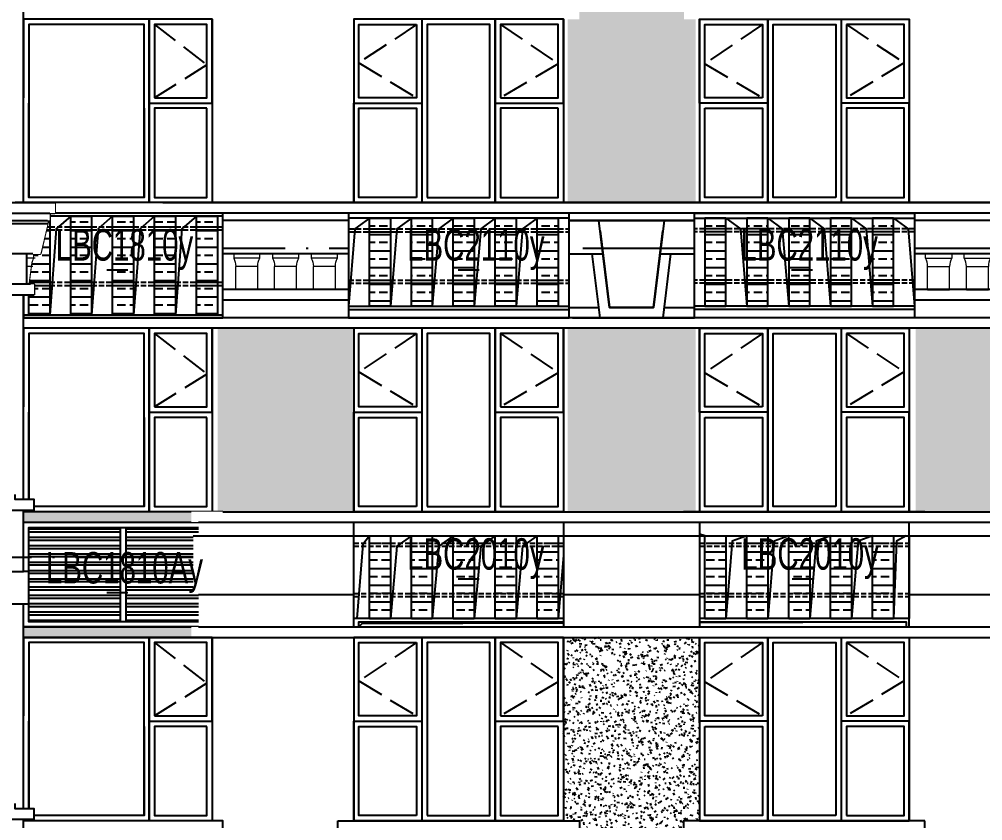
# Model space of a CAD drawing. Extents: x -12446 to 284554, y -295110 to 165007.
# Drawn here: x 69458 to 78649, y -216619 to -208969 of the extents above; entities that cross this region are included whole.
import ezdxf
from ezdxf.enums import TextEntityAlignment as Align

# ---------------------------------------------------------------- set-up
doc = ezdxf.new("R2010")
doc.units = 0
doc.header["$LTSCALE"] = 1000
for name, pattern in [('AX-14-E$0$AX-85-M02$0$DASH', [0.35, 0.25, -0.1]), ('AX-14-E$0$DASH', [0.35, 0.25, -0.1]), ('AX-14-E$0$DOTE', [2.42, 2, -0.2, 0.02, -0.2])]:
    doc.linetypes.add(name, pattern=pattern)
doc.layers.get('0').update_dxf_attribs({"linetype": 'CONTINUOUS'})
doc.layers.get('Defpoints').update_dxf_attribs({"linetype": 'CONTINUOUS'})
for name, color, linetype in [('A-Anno-Note', 241, 'CONTINUOUS'), ('AX-14-comp-tc$0$AX-T-LMCZ-Z$0$AX-13-E01-E03$0$A-Detl-Patt', 8, 'CONTINUOUS'), ('AX-14-comp-tc$0$灰褐色真石漆', 15, 'CONTINUOUS'), ('AX-14-E$0$A-Detl-Fine', 152, 'CONTINUOUS'), ('AX-14-E$0$A-Detl-Medm', 40, 'CONTINUOUS'), ('AX-14-E$0$A-Detl-Patt', 8, 'CONTINUOUS'), ('AX-14-E$0$A-Detl-Thin', 131, 'CONTINUOUS'), ('AX-14-E$0$A-Wind-Iden', 11, 'CONTINUOUS')]:
    doc.layers.add(name, color=color, linetype=linetype)
doc.layers.add('AX-14-E$0$A-Grid', color=222, linetype='AX-14-E$0$DOTE', plot=False)
doc.layers.add('AX-14-E$0$GASK', color=7, linetype='CONTINUOUS', lineweight=9)
doc.styles.add('AX-14-E$0$_TCH_DIM', font='JZFZ_ENA', dxfattribs={"width": 0.7, "bigfont": 'JZFZ_CNB'})
pattern_1 = [(180, (696.94, -342499.556), (-7e-15, -79.375), []), (180, (668.88, -342527.62), (-7e-15, -79.375), [])]
pattern_2 = [(180, (-41941.79, -519171.13), (-1e-14, -158.75), []), (180, (-42021.16, -519091.76), (-1e-14, -158.75), [79.375, -39.6875])]
pattern_3 = [(180, (-113519.7, -241343.63), (-1e-14, -158.75), []), (180, (-113599.07, -241264.26), (-1e-14, -158.75), [79.375, -39.6875])]
pattern_4 = [(180, (-113519.7, -244005.48), (-1e-14, -158.75), []), (180, (-113599.07, -243926.1), (-1e-14, -158.75), [79.375, -39.6875])]

# ---------------------------------------------------------------- blocks, each defined once
blk = doc.blocks.new('AX-14-E$0$A$C7DED0338')
at = {"layer": 'AX-14-E$0$A-Detl-Patt'}
h = blk.add_hatch(dxfattribs=at)
h.set_pattern_fill('STEEL', color=256, scale=50, angle=135)
h.set_pattern_definition([(180, (-2388.15, -342499.556), (-7e-15, -79.375), []), (180, (-2416.21, -342527.62), (-7e-15, -79.375), [])])
h.paths.add_polyline_path([(13000, 1050), (12175, 1050), (12175, 150), (13000, 150)])
h.paths.add_polyline_path([(11250, 865), (11250, 765), (11250, 150), (12125, 150), (12125, 1050), (11250, 1050)])
h = blk.add_hatch(dxfattribs=at)
h.set_pattern_fill('STEEL', color=256, scale=50, angle=135)
h.set_pattern_definition(pattern_1)
h.paths.add_polyline_path([(14300, 1050), (15325, 1050), (15325, 150), (14300, 150)])
h = blk.add_hatch(dxfattribs=at)
h.set_pattern_fill('STEEL', color=256, scale=50, angle=135)
h.set_pattern_definition(pattern_1)
h.paths.add_polyline_path([(15375, 150), (16400, 150), (16400, 1050), (15375, 1050)])
h = blk.add_hatch(dxfattribs=at)
h.set_pattern_fill('STEEL', color=256, scale=50, angle=135)
h.set_pattern_definition(pattern_1)
h.paths.add_polyline_path([(18625, 1050), (17600, 1050), (17600, 150), (18625, 150)])
h = blk.add_hatch(dxfattribs=at)
h.set_pattern_fill('STEEL', color=256, scale=50, angle=135)
h.set_pattern_definition(pattern_1)
h.paths.add_polyline_path([(19700, 1050), (18675, 1050), (18675, 150), (19700, 150)])
at = {"layer": 'AX-14-E$0$A-Detl-Fine'}
for points in [[(12350, 1250), (12350, 2900), (11250, 2900), (11250, 1250)], [(14950, 2900), (14950, 2200), (14400, 2200), (14400, 2900), (14950, 2900)], [(15050, 1250), (15650, 1250), (15650, 2900), (15050, 2900), (15050, 1250)], [(18950, 1250), (18350, 1250), (18350, 2900), (18950, 2900), (18950, 1250)], [(19050, 2900), (19050, 2200), (19600, 2200), (19600, 2900), (19050, 2900)], [(12350, 2100), (12350, 1250), (11250, 1250), (11250, 2150)], [(11250, 690), (11250, 1050), (13000, 1050), (13000, 150), (11250, 150), (11250, 690)]]:
    blk.add_lwpolyline(points, dxfattribs=at)
for points in [[(12450, 2200), (12950, 2200), (12950, 2900), (12450, 2900)], [(15750, 2200), (16300, 2200), (16300, 2900), (15750, 2900)], [(18250, 2200), (17700, 2200), (17700, 2900), (18250, 2900)], [(12950, 2100), (12450, 2100), (12450, 1250), (12950, 1250)], [(14950, 1250), (14400, 1250), (14400, 2100), (14950, 2100)], [(16300, 2100), (15750, 2100), (15750, 1250), (16300, 1250)], [(17700, 2100), (18250, 2100), (18250, 1250), (17700, 1250)], [(19050, 1250), (19600, 1250), (19600, 2100), (19050, 2100)], [(12125, 1050), (12175, 1050), (12175, 150), (12125, 150)], [(14250, 100), (16454.7, 100), (16454.7, 1100), (14250, 1100)], [(16400, 1050), (14300, 1050), (14300, 150), (16400, 150)], [(15375, 1050), (15325, 1050), (15325, 150), (15375, 150)], [(19750, 100), (17545.3, 100), (17545.3, 1100), (19750, 1100)], [(17600, 1050), (19700, 1050), (19700, 150), (17600, 150)], [(18625, 1050), (18675, 1050), (18675, 150), (18625, 150)]]:
    blk.add_lwpolyline(points, close=True, dxfattribs=at)
at = {"layer": 'AX-14-E$0$A-Detl-Patt', "linetype": 'AX-14-E$0$AX-85-M02$0$DASH'}
for points in [[(12450, 2900), (12950, 2513.7), (12450, 2200)], [(14950, 2900), (14400, 2534.1), (14950, 2200)], [(15750, 2900), (16300, 2525), (15750, 2200)], [(18250, 2900), (17700, 2525), (18250, 2200)], [(19050, 2900), (19600, 2534.1), (19050, 2200)]]:
    blk.add_lwpolyline(points, dxfattribs=at)
at = {"layer": 'AX-14-E$0$A-Detl-Thin'}
for p, q in [((11200, 865), (11200, 3270)), ((13000, 2950), (13000, 1200)), ((14350, 2950), (14350, 1200)), ((16350, 2950), (16350, 1200)), ((17650, 2950), (17650, 1200)), ((19650, 2950), (19650, 1200)), ((13050, 1100), (13050, 100)), ((14200, 1100), (14250, 1100)), ((14250, 1100), (14250, 100)), ((16454.7, 1100), (16454.7, 100)), ((17545.3, 1100), (17545.3, 100)), ((19800, 1100), (19750, 1100)), ((19750, 1100), (19750, 100)), ((7300, 630), (11200, 630)), ((11200, 0), (11200, 320)), ((11200, 100), (13050, 100)), ((13000, 0), (11200, 0))]:
    blk.add_line(p, q, dxfattribs=at)
for points in [[(11800, 2950), (11200, 2950), (11200, 2200)], [(12400, 2150), (12400, 2950), (11800, 2950)], [(15000, 2950), (14350, 2950), (14350, 2150), (15000, 2150)], [(15700, 2150), (15700, 2950), (15000, 2950)], [(15000, 2950), (15000, 1200)], [(18300, 2150), (18300, 2950), (19000, 2950)], [(19000, 2950), (19650, 2950), (19650, 2150), (19000, 2150)], [(19000, 2950), (19000, 1200)], [(12400, 2150), (13000, 2150), (13000, 1200), (11200, 1200), (11200, 2200)], [(12400, 2150), (13000, 2150)], [(14350, 1350), (14350, 2150), (15000, 2150)], [(15700, 2150), (16350, 2150), (16350, 1200), (14350, 1200), (14350, 2150)], [(14350, 2150), (15000, 2150)], [(15700, 2150), (16350, 2150)], [(18300, 2150), (17650, 2150), (17650, 1200), (19650, 1200), (19650, 2150)], [(18300, 2150), (17650, 2150)], [(19650, 1350), (19650, 2150), (19000, 2150)], [(19650, 2150), (19000, 2150)], [(11200, 1100), (13100, 1100), (13100, 1200), (11200, 1200)], [(11200, 0), (13100, 0), (13100, 100), (11200, 100)]]:
    blk.add_lwpolyline(points, dxfattribs=at)
for points in [[(12400, 2150), (13000, 2150), (13000, 2950), (12400, 2950)], [(15700, 2150), (16350, 2150), (16350, 2950), (15700, 2950)], [(18300, 2150), (17650, 2150), (17650, 2950), (18300, 2950)], [(12400, 2150), (12400, 1200)], [(15700, 2150), (15700, 1200)], [(18300, 2150), (18300, 1200)], [(14200, 1200), (16504.7, 1200), (16504.7, 1100), (14200, 1100)], [(19800, 1200), (17495.3, 1200), (17495.3, 1100), (19800, 1100)], [(16504.7, 100), (14200, 100), (14200, 0), (16504.7, 0)], [(17495.3, 100), (19800, 100), (19800, 0), (17495.3, 0)]]:
    blk.add_lwpolyline(points, close=True, dxfattribs=at)
blk.add_wipeout([(7200, 1215), (11300, 1215), (11300, 1315), (7200, 1315)]).dxf.layer = 'AX-14-E$0$A-Detl-Thin'
blk.add_line((7300, 1215), (11200, 1215), dxfattribs=at)
blk.add_lwpolyline([(7300, 320), (11250, 320), (11250, 630), (11200, 630), (11200, 1215), (11300, 1215), (11300, 1315), (11120.2, 1315), (11120.2, 1365)], dxfattribs=at)
blk = doc.blocks.new('AX-14-E$0$15656566')
blk.add_wipeout([(123419.5, -266493.9), (115019.5, -266493.9), (115019.5, -266593.9), (115089.5, -266593.9), (115089.5, -266723.9), (115039.5, -266723.9), (115039.5, -267283.9), (115089.5, -267283.9), (115089.5, -267593.9), (115019.5, -267593.9), (115019.5, -267693.9), (123419.5, -267693.9), (123419.5, -267593.9), (123349.5, -267593.9), (123349.5, -267283.9), (123399.5, -267283.9), (123399.5, -266723.9), (123349.5, -266723.9), (123349.5, -266593.9), (123419.5, -266593.9), (123419.5, -266493.9), (123119.5, -266493.9)]).dxf.layer = 'AX-14-E$0$A-Detl-Medm'
at = {"layer": 'AX-14-E$0$A-Detl-Fine'}
h = blk.add_hatch(dxfattribs=at)
h.set_pattern_fill('ANSI33', color=13, scale=50, angle=135, style=0)
h.set_pattern_definition(pattern_2)
h.paths.add_polyline_path([(116719.5, -266723.9), (116919.5, -266723.9), (116919.5, -267513.9), (116719.5, -267513.9)])
h = blk.add_hatch(dxfattribs=at)
h.set_pattern_fill('ANSI33', color=13, scale=50, angle=135, style=0)
h.set_pattern_definition(pattern_2)
h.paths.add_polyline_path([(117119.5, -266723.9), (117319.5, -266723.9), (117319.5, -267513.9), (117119.5, -267513.9)])
h = blk.add_hatch(dxfattribs=at)
h.set_pattern_fill('ANSI33', color=13, scale=50, angle=135, style=0)
h.set_pattern_definition(pattern_2)
h.paths.add_polyline_path([(117519.5, -266723.9), (117719.5, -266723.9), (117719.5, -267513.9), (117519.5, -267513.9)])
h = blk.add_hatch(dxfattribs=at)
h.set_pattern_fill('ANSI33', color=13, scale=50, angle=135, style=0)
h.set_pattern_definition(pattern_2)
h.paths.add_polyline_path([(117919.5, -266723.9), (118119.5, -266723.9), (118119.5, -267513.9), (117919.5, -267513.9)])
h = blk.add_hatch(dxfattribs=at)
h.set_pattern_fill('ANSI33', color=13, scale=50, angle=135, style=0)
h.set_pattern_definition(pattern_2)
h.paths.add_polyline_path([(118319.5, -266723.9), (118519.5, -266723.9), (118519.5, -267513.9), (118319.5, -267513.9)])
h = blk.add_hatch(dxfattribs=at)
h.set_pattern_fill('ANSI33', color=13, scale=50, angle=135, style=0)
h.set_pattern_definition(pattern_2)
h.paths.add_polyline_path([(119919.5, -266723.9), (120119.5, -266723.9), (120119.5, -267513.9), (119919.5, -267513.9)])
h = blk.add_hatch(dxfattribs=at)
h.set_pattern_fill('ANSI33', color=13, scale=50, angle=135, style=0)
h.set_pattern_definition(pattern_2)
h.paths.add_polyline_path([(120319.5, -266723.9), (120519.5, -266723.9), (120519.5, -267513.9), (120319.5, -267513.9)])
h = blk.add_hatch(dxfattribs=at)
h.set_pattern_fill('ANSI33', color=13, scale=50, angle=135, style=0)
h.set_pattern_definition(pattern_2)
h.paths.add_polyline_path([(120719.5, -266723.9), (120919.5, -266723.9), (120919.5, -267513.9), (120719.5, -267513.9)])
h = blk.add_hatch(dxfattribs=at)
h.set_pattern_fill('ANSI33', color=13, scale=50, angle=135, style=0)
h.set_pattern_definition(pattern_2)
h.paths.add_polyline_path([(121119.5, -266723.9), (121319.5, -266723.9), (121319.5, -267513.9), (121119.5, -267513.9)])
h = blk.add_hatch(dxfattribs=at)
h.set_pattern_fill('ANSI33', color=13, scale=50, angle=135, style=0)
h.set_pattern_definition(pattern_2)
h.paths.add_polyline_path([(121519.5, -266723.9), (121719.5, -266723.9), (121719.5, -267513.9), (121519.5, -267513.9)])
for points in [[(116719.5, -266723.9), (116655.6, -266806.9), (116599.5, -267513.9)], [(117119.5, -266723.9), (116981, -266824.4), (116919.5, -267513.9)], [(117519.5, -266723.9), (117381, -266824.4), (117319.5, -267513.9)], [(117919.5, -266723.9), (117781, -266824.4), (117719.5, -267513.9)], [(118319.5, -266723.9), (118181, -266824.4), (118119.5, -267513.9)], [(119919.5, -266723.9), (119869.5, -266710.2)], [(120319.5, -266723.9), (120181, -266774.4), (120119.5, -267513.9)], [(120719.5, -266723.9), (120581, -266774.4), (120519.5, -267513.9)], [(121119.5, -266723.9), (120981, -266774.4), (120919.5, -267513.9)], [(121519.5, -266723.9), (121381, -266774.4), (121319.5, -267513.9)], [(121839.5, -266723.9), (121748.1, -266774.4), (121719.5, -267513.9)], [(118569.5, -266913), (118519.5, -267513.9)], [(116619.5, -267593.9), (116650.4, -267562.8), (118569.5, -267555.8)], [(119869.5, -267551.1), (121839.5, -267543.9)]]:
    blk.add_lwpolyline(points, dxfattribs=at)
for points in [[(116719.5, -266723.9), (116919.5, -266723.9), (116919.5, -267513.9), (116719.5, -267513.9)], [(117119.5, -266723.9), (117319.5, -266723.9), (117319.5, -267513.9), (117119.5, -267513.9)], [(117519.5, -266723.9), (117719.5, -266723.9), (117719.5, -267513.9), (117519.5, -267513.9)], [(117919.5, -266723.9), (118119.5, -266723.9), (118119.5, -267513.9), (117919.5, -267513.9)], [(118319.5, -266723.9), (118519.5, -266723.9), (118519.5, -267513.9), (118319.5, -267513.9)], [(119919.5, -266723.9), (120119.5, -266723.9), (120119.5, -267513.9), (119919.5, -267513.9)], [(120319.5, -266723.9), (120519.5, -266723.9), (120519.5, -267513.9), (120319.5, -267513.9)], [(120719.5, -266723.9), (120919.5, -266723.9), (120919.5, -267513.9), (120719.5, -267513.9)], [(121119.5, -266723.9), (121319.5, -266723.9), (121319.5, -267513.9), (121119.5, -267513.9)], [(121519.5, -266723.9), (121719.5, -266723.9), (121719.5, -267513.9), (121519.5, -267513.9)]]:
    blk.add_lwpolyline(points, close=True, dxfattribs=at)
at = {"layer": 'AX-14-E$0$A-Detl-Medm'}
for p, q in [((115319.5, -266493.9), (123119.5, -266493.9)), ((115089.5, -266593.9), (116569.5, -266594)), ((116569.5, -266594), (121869.5, -266594)), ((118569.5, -266593.9), (118569.5, -267593.9)), ((119869.5, -266594), (119869.5, -267593.9)), ((121869.5, -266594), (123349.5, -266594)), ((115039.5, -266723.9), (116569.5, -266723.9)), ((118569.5, -266723.9), (119869.5, -266723.9)), ((121869.5, -266723.9), (123399.5, -266723.9)), ((115089.5, -267283.9), (116569.5, -267283.9)), ((118569.5, -267283.9), (119869.5, -267283.9)), ((121869.5, -267283.9), (123349.5, -267283.9)), ((115089.5, -267593.9), (123349.5, -267593.9)), ((115019.5, -267693.9), (123119.5, -267693.9))]:
    blk.add_line(p, q, dxfattribs=at)
for points in [[(116569.5, -267593.9), (116569.5, -266593.9)], [(121869.5, -267593.9), (121869.5, -266593.9)]]:
    blk.add_lwpolyline(points, dxfattribs=at)
at = {"layer": 'AX-14-E$0$A-Detl-Patt', "linetype": 'AX-14-E$0$DASH', "ltscale": 0.2}
for p, q in [((116569.5, -266793.9), (118569.5, -266793.9)), ((119869.5, -266793.9), (121869.5, -266793.9)), ((116569.5, -266823.9), (118569.5, -266823.9)), ((119869.5, -266823.9), (121869.5, -266823.9)), ((116569.5, -267273.9), (116919.5, -267273.9)), ((116919.5, -267273.9), (118569.5, -267273.9)), ((119869.5, -267273.9), (121869.5, -267273.9)), ((116569.5, -267303.9), (116919.5, -267303.9)), ((116919.5, -267303.9), (118569.5, -267303.9)), ((119869.5, -267303.9), (121869.5, -267303.9))]:
    blk.add_line(p, q, dxfattribs=at)
at = {"layer": 'AX-14-E$0$A-Detl-Patt'}
for points in [[(118569.5, -267513.9), (116569.5, -267513.9), (116569.5, -266723.9), (118569.5, -266723.9)], [(119869.5, -266723.9), (121869.5, -266723.9), (121869.5, -267513.9), (119869.5, -267513.9)], [(116619.5, -267593.9), (116619.5, -267543.9), (118569.5, -267543.9)], [(119869.5, -267543.9), (121839.5, -267543.9), (121839.5, -267593.9)]]:
    blk.add_lwpolyline(points, dxfattribs=at)
at = {"layer": 'AX-14-E$0$A-Detl-Thin'}
blk.add_line((118569.5, -266673.9), (118569.5, -267556.7), dxfattribs=at)
blk = doc.blocks.new('AX-14-E$0$饰线GRC造型块02')
blk.add_line((105, -340), (-105, -340))
at = {"layer": 'AX-14-E$0$GASK'}
for p, q in [((125, -40), (-125, -40)), ((-105, -340), (-105, -120)), ((105, -120), (-105, -120)), ((105, -340), (105, -120))]:
    blk.add_line(p, q, dxfattribs=at)
blk.add_lwpolyline([(105, -120, -0.123106), (125, -40), (125, 0), (-125, 0), (-125, -40, -0.123106), (-105, -120)], format="xyb", dxfattribs=at)
blk = doc.blocks.new('AX-14-E$0$A$C1DD741FE')
at = {"layer": 'AX-14-E$0$A-Detl-Medm'}
for p, q in [((23150, 1500), (11550, 1500)), ((14650, 1330), (11850, 1330)), ((22900, 1330), (17950, 1330)), ((23080, 670), (17950, 670)), ((23150, 570), (17950, 570)), ((16871.9, 400), (17866.7, 400)), ((23150, 300), (11550, 300)), ((17900.4, 300), (16799.6, 300))]:
    blk.add_line(p, q, dxfattribs=at)
for points in [[(17662.3, 1330), (17560, 500), (17140, 500), (17037.7, 1330)], [(17723.6, 1010), (17648.4, 400), (17051.6, 400), (16976.4, 1010)]]:
    blk.add_lwpolyline(points, dxfattribs=at)
at = {"layer": 'AX-14-E$0$A-Detl-Thin'}
for p, q in [((12877.5, 1500), (23150, 1500)), ((17140, 500), (17560, 500)), ((17077.8, 400), (17622.2, 400))]:
    blk.add_line(p, q, dxfattribs=at)
blk.add_lwpolyline([(17050, 1230), (17140, 500), (17560, 500), (17650, 1230)], dxfattribs=at)
for p in [(13680, 1010), (14050, 1010), (14420, 1010)]:
    blk.add_blockref('AX-14-E$0$饰线GRC造型块02', p)
at = {"xscale": -1}
for p in [(20280, 1010), (20650, 1010)]:
    blk.add_blockref('AX-14-E$0$饰线GRC造型块02', p, dxfattribs=at)
for points in [[(13450, 1400), (11550, 1400), (11550, 400), (13450, 400)], [(17950, 1400), (20050, 1400), (20050, 400), (17950, 400)]]:
    blk.add_wipeout(points).dxf.layer = 'AX-14-E$0$A-Detl-Thin'
at = {"layer": 'AX-14-E$0$A-Detl-Fine'}
h = blk.add_hatch(dxfattribs=at)
h.set_pattern_fill('ANSI33', color=13, scale=50, angle=135, style=0)
h.set_pattern_definition(pattern_4)
h.paths.add_polyline_path([(11600, 1370), (11800, 1370), (11800, 430), (11600, 430)])
h = blk.add_hatch(dxfattribs=at)
h.set_pattern_fill('ANSI33', color=13, scale=50, angle=135, style=0)
h.set_pattern_definition(pattern_4)
h.paths.add_polyline_path([(12000, 1370), (12200, 1370), (12200, 430), (12000, 430)])
h = blk.add_hatch(dxfattribs=at)
h.set_pattern_fill('ANSI33', color=13, scale=50, angle=135, style=0)
h.set_pattern_definition(pattern_4)
h.paths.add_polyline_path([(12400, 1370), (12600, 1370), (12600, 430), (12400, 430)])
h = blk.add_hatch(dxfattribs=at)
h.set_pattern_fill('ANSI33', color=13, scale=50, angle=135, style=0)
h.set_pattern_definition(pattern_4)
h.paths.add_polyline_path([(12800, 1370), (13000, 1370), (13000, 430), (12800, 430)])
h = blk.add_hatch(dxfattribs=at)
h.set_pattern_fill('ANSI33', color=13, scale=50, angle=135, style=0)
h.set_pattern_definition(pattern_4)
h.paths.add_polyline_path([(13200, 1370), (13400, 1370), (13400, 430), (13200, 430)])
h = blk.add_hatch(dxfattribs=at)
h.set_pattern_fill('ANSI33', color=13, scale=50, angle=135, style=0)
h.set_pattern_definition(pattern_3)
h.paths.add_polyline_path([(18250, 1350), (18050, 1350), (18050, 510), (18250, 510)])
h = blk.add_hatch(dxfattribs=at)
h.set_pattern_fill('ANSI33', color=13, scale=50, angle=135, style=0)
h.set_pattern_definition(pattern_3)
h.paths.add_polyline_path([(18650, 1350), (18450, 1350), (18450, 510), (18650, 510)])
h = blk.add_hatch(dxfattribs=at)
h.set_pattern_fill('ANSI33', color=13, scale=50, angle=135, style=0)
h.set_pattern_definition(pattern_3)
h.paths.add_polyline_path([(19050, 1350), (18850, 1350), (18850, 510), (19050, 510)])
h = blk.add_hatch(dxfattribs=at)
h.set_pattern_fill('ANSI33', color=13, scale=50, angle=135, style=0)
h.set_pattern_definition(pattern_3)
h.paths.add_polyline_path([(19450, 1350), (19250, 1350), (19250, 510), (19450, 510)])
h = blk.add_hatch(dxfattribs=at)
h.set_pattern_fill('ANSI33', color=13, scale=50, angle=135, style=0)
h.set_pattern_definition(pattern_3)
h.paths.add_polyline_path([(19850, 1350), (19650, 1350), (19650, 510), (19850, 510)])
for points in [[(11600, 1370), (11800, 1370), (11800, 430), (11600, 430)], [(12000, 1370), (12200, 1370), (12200, 430), (12000, 430)], [(12400, 1370), (12600, 1370), (12600, 430), (12400, 430)], [(12800, 1370), (13000, 1370), (13000, 430), (12800, 430)], [(13200, 1370), (13400, 1370), (13400, 430), (13200, 430)], [(18250, 1350), (18050, 1350), (18050, 510), (18250, 510)], [(18650, 1350), (18450, 1350), (18450, 510), (18650, 510)], [(19050, 1350), (18850, 1350), (18850, 510), (19050, 510)], [(19450, 1350), (19250, 1350), (19250, 510), (19450, 510)], [(19850, 1350), (19650, 1350), (19650, 510), (19850, 510)]]:
    blk.add_lwpolyline(points, close=True, dxfattribs=at)
for points in [[(12000, 1370), (11861.5, 1249.5), (11800, 430)], [(12400, 1370), (12261.5, 1249.5), (12200, 430)], [(12800, 1370), (12661.5, 1249.5), (12600, 430)], [(13200, 1370), (13061.5, 1249.5), (13000, 430)], [(18250, 1350), (18388.5, 1249.5), (18450, 510)], [(18650, 1350), (18788.5, 1249.5), (18850, 510)], [(19050, 1350), (19188.5, 1249.5), (19250, 510)], [(19450, 1350), (19588.5, 1249.5), (19650, 510)], [(19850, 1350), (19988.5, 1249.5), (20050, 510)]]:
    blk.add_lwpolyline(points, dxfattribs=at)
at = {"layer": 'AX-14-E$0$A-Detl-Medm'}
for p, q in [((16750, 1330), (13450, 1330)), ((22850, 1330), (20050, 1330)), ((17622.9, 1010), (17945.3, 1010)), ((21250, 1010), (20050, 1010)), ((16750, 670), (13450, 670)), ((16750, 570), (13450, 570)), ((17660.8, 500), (17945.3, 500))]:
    blk.add_line(p, q, dxfattribs=at)
at = {"layer": 'AX-14-E$0$A-Detl-Patt', "ltscale": 0.2}
for p, q in [((13450, 1370), (11550, 1370)), ((11550, 1370), (11550, 430)), ((13450, 430), (13450, 1370)), ((17950, 1350), (20050, 1350)), ((11600, 1270), (11800, 1270)), ((11600, 1240), (11800, 1240)), ((12000, 1270), (12200, 1270)), ((12000, 1240), (12200, 1240)), ((12400, 1270), (12600, 1270)), ((12400, 1240), (12600, 1240)), ((12800, 1270), (13000, 1270)), ((12800, 1240), (13000, 1240)), ((13200, 1270), (13400, 1270)), ((13200, 1240), (13400, 1240)), ((18250, 1250), (18050, 1250)), ((18250, 1220), (18050, 1220)), ((18650, 1250), (18450, 1250)), ((18650, 1220), (18450, 1220)), ((19050, 1250), (18850, 1250)), ((19050, 1220), (18850, 1220)), ((19450, 1250), (19250, 1250)), ((19450, 1220), (19250, 1220)), ((19850, 1250), (19650, 1250)), ((19850, 1220), (19650, 1220)), ((11600, 740), (11800, 740)), ((12000, 740), (12200, 740)), ((12400, 740), (12600, 740)), ((12800, 740), (13000, 740)), ((13200, 740), (13400, 740)), ((18250, 760), (18050, 760)), ((18650, 760), (18450, 760)), ((19050, 760), (18850, 760)), ((19450, 760), (19250, 760)), ((19850, 760), (19650, 760)), ((11600, 710), (11800, 710)), ((12000, 710), (12200, 710)), ((12400, 710), (12600, 710)), ((12800, 710), (13000, 710)), ((13200, 710), (13400, 710)), ((18250, 730), (18050, 730)), ((18650, 730), (18450, 730)), ((19050, 730), (18850, 730)), ((19450, 730), (19250, 730)), ((19850, 730), (19650, 730)), ((20050, 510), (17950, 510)), ((20050, 480), (17950, 480)), ((11550, 430), (13450, 430))]:
    blk.add_line(p, q, dxfattribs=at)
at = {"layer": 'AX-14-E$0$A-Detl-Patt', "linetype": 'AX-14-E$0$DASH', "ltscale": 0.2}
for p, q in [((11550, 1270), (11600, 1270)), ((11550, 1240), (11600, 1240)), ((11800, 1270), (12000, 1270)), ((11800, 1240), (12000, 1240)), ((12200, 1270), (12400, 1270)), ((12200, 1240), (12400, 1240)), ((12600, 1270), (12800, 1270)), ((12600, 1240), (12800, 1240)), ((13000, 1270), (13200, 1270)), ((13000, 1240), (13200, 1240)), ((13400, 1270), (13450, 1270)), ((13400, 1240), (13450, 1240)), ((18050, 1250), (17950, 1250)), ((18050, 1220), (17950, 1220)), ((18250, 1220), (18050, 1220)), ((18450, 1250), (18250, 1250)), ((18450, 1220), (18250, 1220)), ((18650, 1220), (18450, 1220)), ((18850, 1250), (18650, 1250)), ((18850, 1220), (18650, 1220)), ((19050, 1220), (18850, 1220)), ((19250, 1250), (19050, 1250)), ((19250, 1220), (19050, 1220)), ((19450, 1220), (19250, 1220)), ((19650, 1250), (19450, 1250)), ((19650, 1220), (19450, 1220)), ((20050, 1250), (19850, 1250)), ((20050, 1220), (19850, 1220)), ((11550, 740), (11600, 740)), ((11800, 740), (12000, 740)), ((12200, 740), (12400, 740)), ((12600, 740), (12800, 740)), ((13000, 740), (13200, 740)), ((13400, 740), (13450, 740)), ((18050, 760), (17950, 760)), ((18450, 760), (18250, 760)), ((18850, 760), (18650, 760)), ((19250, 760), (19050, 760)), ((19650, 760), (19450, 760)), ((20050, 760), (19850, 760)), ((11550, 710), (11600, 710)), ((11800, 710), (12000, 710)), ((12200, 710), (12400, 710)), ((12600, 710), (12800, 710)), ((13000, 710), (13200, 710)), ((13400, 710), (13450, 710)), ((18050, 730), (17950, 730)), ((18450, 730), (18250, 730)), ((18850, 730), (18650, 730)), ((19250, 730), (19050, 730)), ((19650, 730), (19450, 730)), ((20050, 730), (19850, 730))]:
    blk.add_line(p, q, dxfattribs=at)
at = {"layer": 'AX-14-E$0$A-Detl-Patt', "ltscale": 0.2}
for points in [[(13450, 1400), (11550, 1400), (11550, 400), (13450, 400)], [(17950, 1400), (20050, 1400), (20050, 400), (17950, 400)]]:
    blk.add_lwpolyline(points, close=True, dxfattribs=at)
at = {"layer": 'AX-14-E$0$A-Detl-Thin'}
for p, q in [((13450, 1300), (13450, 1370)), ((11550, 720), (11550, 430))]:
    blk.add_line(p, q, dxfattribs=at)
at = {"layer": 'AX-14-E$0$A-Detl-Thin', "color": 1}
blk.add_lwpolyline([(3450, 620.3), (11649.9, 620.3), (11649.9, 720), (11597.4, 720), (11625.1, 931), (11640, 969.8), (11640, 1009.6), (11710.9, 1009.6), (11780, 1300), (11780, 1330), (11800, 1330), (11800, 1400), (11850, 1400), (11850, 1500), (11470.2, 1500)], dxfattribs=at)
at = {"layer": 'AX-14-E$0$A-Detl-Thin'}
blk.add_lwpolyline([(11470.2, 1500), (11850, 1500), (11850, 1400), (11800, 1400), (11800, 1330), (11780, 1330), (11780, 1299.8), (11710.9, 1009.6), (11640, 1009.6), (11640, 969.8), (11625.1, 931), (11620, 889.8), (11597.4, 720), (11650, 720), (11650, 620)], dxfattribs=at)
blk.add_wipeout([(16754.7, 1400), (14650, 1400), (14650, 400), (16754.7, 400)]).dxf.layer = 'AX-14-E$0$A-Detl-Medm'
at = {"layer": 'AX-14-E$0$A-Detl-Fine'}
h = blk.add_hatch(dxfattribs=at)
h.set_pattern_fill('ANSI33', color=13, scale=50, angle=135, style=0)
h.set_pattern_definition(pattern_3)
h.paths.add_polyline_path([(14850, 1350), (15050, 1350), (15050, 510), (14850, 510)])
h = blk.add_hatch(dxfattribs=at)
h.set_pattern_fill('ANSI33', color=13, scale=50, angle=135, style=0)
h.set_pattern_definition(pattern_3)
h.paths.add_polyline_path([(15250, 1350), (15450, 1350), (15450, 510), (15250, 510)])
h = blk.add_hatch(dxfattribs=at)
h.set_pattern_fill('ANSI33', color=13, scale=50, angle=135, style=0)
h.set_pattern_definition(pattern_3)
h.paths.add_polyline_path([(15650, 1350), (15850, 1350), (15850, 510), (15650, 510)])
h = blk.add_hatch(dxfattribs=at)
h.set_pattern_fill('ANSI33', color=13, scale=50, angle=135, style=0)
h.set_pattern_definition(pattern_3)
h.paths.add_polyline_path([(16050, 1350), (16250, 1350), (16250, 510), (16050, 510)])
h = blk.add_hatch(dxfattribs=at)
h.set_pattern_fill('ANSI33', color=13, scale=50, angle=135, style=0)
h.set_pattern_definition(pattern_3)
h.paths.add_polyline_path([(16450, 1350), (16650, 1350), (16650, 510), (16450, 510)])
for points in [[(14850, 1350), (14711.5, 1249.5), (14650, 510)], [(15250, 1350), (15111.5, 1249.5), (15050, 510)], [(15650, 1350), (15511.5, 1249.5), (15450, 510)], [(16050, 1350), (15911.5, 1249.5), (15850, 510)], [(16450, 1350), (16311.5, 1249.5), (16250, 510)]]:
    blk.add_lwpolyline(points, dxfattribs=at)
for points in [[(14850, 1350), (15050, 1350), (15050, 510), (14850, 510)], [(15250, 1350), (15450, 1350), (15450, 510), (15250, 510)], [(15650, 1350), (15850, 1350), (15850, 510), (15650, 510)], [(16050, 1350), (16250, 1350), (16250, 510), (16050, 510)], [(16450, 1350), (16650, 1350), (16650, 510), (16450, 510)]]:
    blk.add_lwpolyline(points, close=True, dxfattribs=at)
at = {"layer": 'AX-14-E$0$A-Detl-Medm'}
for p, q in [((22850, 1400), (11850, 1400)), ((17950, 1330), (16754.7, 1330)), ((16754.7, 1330), (17950, 1330)), ((14650, 1010), (13450, 1010)), ((16754.7, 1010), (17077.1, 1010)), ((16754.7, 500), (17039.2, 500)), ((23150, 400), (11550, 400)), ((16786, 400), (17950, 400))]:
    blk.add_line(p, q, dxfattribs=at)
at = {"layer": 'AX-14-E$0$A-Detl-Patt', "ltscale": 0.2}
for p, q in [((16754.7, 1350), (14650, 1350)), ((14850, 1250), (15050, 1250)), ((14850, 1220), (15050, 1220)), ((15250, 1250), (15450, 1250)), ((15250, 1220), (15450, 1220)), ((15650, 1250), (15850, 1250)), ((15650, 1220), (15850, 1220)), ((16050, 1250), (16250, 1250)), ((16050, 1220), (16250, 1220)), ((16450, 1250), (16650, 1250)), ((16450, 1220), (16650, 1220)), ((14850, 760), (15050, 760)), ((15250, 760), (15450, 760)), ((15650, 760), (15850, 760)), ((16050, 760), (16250, 760)), ((16450, 760), (16650, 760)), ((14850, 730), (15050, 730)), ((15250, 730), (15450, 730)), ((15650, 730), (15850, 730)), ((16050, 730), (16250, 730)), ((16450, 730), (16650, 730)), ((14650, 510), (16754.7, 510)), ((14650, 480), (16754.7, 480))]:
    blk.add_line(p, q, dxfattribs=at)
at = {"layer": 'AX-14-E$0$A-Detl-Patt', "linetype": 'AX-14-E$0$DASH', "ltscale": 0.2}
for p, q in [((14650, 1250), (14850, 1250)), ((14650, 1220), (14850, 1220)), ((15050, 1250), (15250, 1250)), ((15050, 1220), (15250, 1220)), ((15250, 1220), (15450, 1220)), ((15450, 1250), (15650, 1250)), ((15450, 1220), (15650, 1220)), ((15650, 1220), (15850, 1220)), ((15850, 1250), (16050, 1250)), ((15850, 1220), (16050, 1220)), ((16050, 1220), (16250, 1220)), ((16250, 1250), (16450, 1250)), ((16250, 1220), (16450, 1220)), ((16450, 1220), (16650, 1220)), ((16650, 1250), (16754.7, 1250)), ((16650, 1220), (16754.7, 1220)), ((14650, 760), (14850, 760)), ((15050, 760), (15250, 760)), ((15450, 760), (15650, 760)), ((15850, 760), (16050, 760)), ((16250, 760), (16450, 760)), ((16650, 760), (16754.7, 760)), ((14650, 730), (14850, 730)), ((15050, 730), (15250, 730)), ((15450, 730), (15650, 730)), ((15850, 730), (16050, 730)), ((16250, 730), (16450, 730)), ((16650, 730), (16754.7, 730))]:
    blk.add_line(p, q, dxfattribs=at)
at = {"layer": 'AX-14-E$0$A-Detl-Patt', "ltscale": 0.2}
blk.add_lwpolyline([(16754.7, 1400), (14650, 1400), (14650, 400), (16754.7, 400)], close=True, dxfattribs=at)
at = {"layer": 'AX-14-E$0$A-Detl-Thin'}
blk.add_line((14650, 1350), (14650, 400), dxfattribs=at)
blk.add_wipeout([(0, 1500), (0, 1400), (50, 1400), (50, 1300), (100, 1300), (250, 670), (300, 670), (300, 400), (250, 400), (250, 300), (3500, 300), (3500, 400), (3450, 400), (3450, 620.3), (11649.9, 620.3), (11649.9, 720), (11597.4, 720), (11625.1, 931), (11640, 969.8), (11640, 1009.6), (11710.9, 1009.6), (11780, 1300), (11780, 1330), (11800, 1330), (11800, 1400), (11850, 1400), (11850, 1500), (11470.2, 1500), (11470.2, 1550), (7729.8, 1550), (7729.8, 1500), (7650, 1500), (7650, 1550), (3829.8, 1550), (3829.8, 1500)]).dxf.layer = 'AX-14-E$0$A-Detl-Medm'
at = {"layer": 'AX-14-E$0$A-Detl-Medm'}
for p, q in [((3750, 1500), (11850, 1500)), ((3500, 1400), (11800, 1400)), ((3520, 1300), (11780, 1300)), ((3700, 1330), (11780, 1330)), ((11640, 1009.6), (7560, 1009.6)), ((11580, 1009.6), (11580, 720.3)), ((11617.3, 720.3), (7577.3, 720.3)), ((7350, 620.3), (11649.9, 620.3)), ((11550, 300), (11550, 620))]:
    blk.add_line(p, q, dxfattribs=at)
at = {"layer": 'AX-14-E$0$GASK', "color": 8}
for p, q in [((11660, 970.3), (11580, 970.3)), ((11640, 890.1), (11580, 890.1))]:
    blk.add_line(p, q, dxfattribs=at)
blk = doc.blocks.new('AX-14-E$0$sreherhehrheg')
at = {"layer": 'AX-14-E$0$A-Detl-Fine'}
for points in [[(156511.3, 244152.7), (156511.3, 245802.7), (155411.3, 245802.7), (155411.3, 244152.7)], [(159111.3, 245802.7), (159111.3, 245102.7), (158561.3, 245102.7), (158561.3, 245802.7), (159111.3, 245802.7)], [(159211.3, 244152.7), (159811.3, 244152.7), (159811.3, 245802.7), (159211.3, 245802.7), (159211.3, 244152.7)], [(163111.3, 244152.7), (162511.3, 244152.7), (162511.3, 245802.7), (163111.3, 245802.7), (163111.3, 244152.7)], [(163211.3, 245802.7), (163211.3, 245102.7), (163761.3, 245102.7), (163761.3, 245802.7), (163211.3, 245802.7)], [(156511.3, 245002.7), (156511.3, 244152.7), (155411.3, 244152.7), (155411.3, 245052.7)]]:
    blk.add_lwpolyline(points, dxfattribs=at)
for points in [[(156611.3, 245102.7), (157111.3, 245102.7), (157111.3, 245802.7), (156611.3, 245802.7)], [(159911.3, 245102.7), (160461.3, 245102.7), (160461.3, 245802.7), (159911.3, 245802.7)], [(162411.3, 245102.7), (161861.3, 245102.7), (161861.3, 245802.7), (162411.3, 245802.7)], [(157111.3, 245002.7), (156611.3, 245002.7), (156611.3, 244152.7), (157111.3, 244152.7)], [(159111.3, 244152.7), (158561.3, 244152.7), (158561.3, 245002.7), (159111.3, 245002.7)], [(160461.3, 245002.7), (159911.3, 245002.7), (159911.3, 244152.7), (160461.3, 244152.7)], [(161861.3, 245002.7), (162411.3, 245002.7), (162411.3, 244152.7), (161861.3, 244152.7)], [(163211.3, 244152.7), (163761.3, 244152.7), (163761.3, 245002.7), (163211.3, 245002.7)]]:
    blk.add_lwpolyline(points, close=True, dxfattribs=at)
at = {"layer": 'AX-14-E$0$A-Detl-Patt', "linetype": 'AX-14-E$0$AX-85-M02$0$DASH'}
for points in [[(156611.3, 245802.7), (157111.3, 245416.4), (156611.3, 245102.7)], [(159111.3, 245802.7), (158561.3, 245436.8), (159111.3, 245102.7)], [(159911.3, 245802.7), (160461.3, 245427.7), (159911.3, 245102.7)], [(162411.3, 245802.7), (161861.3, 245427.7), (162411.3, 245102.7)], [(163211.3, 245802.7), (163761.3, 245436.8), (163211.3, 245102.7)]]:
    blk.add_lwpolyline(points, dxfattribs=at)
at = {"layer": 'AX-14-E$0$A-Detl-Thin'}
for p, q in [((155361.3, 244102.7), (155361.3, 246172.7)), ((157161.3, 245852.7), (157161.3, 244102.7)), ((158511.3, 245852.7), (158511.3, 244102.7)), ((160511.3, 245852.7), (160511.3, 244102.7)), ((161811.3, 245852.7), (161811.3, 244102.7)), ((163811.3, 245852.7), (163811.3, 244102.7))]:
    blk.add_line(p, q, dxfattribs=at)
for points in [[(155961.3, 245852.7), (155361.3, 245852.7), (155361.3, 245102.7)], [(156561.3, 245052.7), (156561.3, 245852.7), (155961.3, 245852.7)], [(159161.3, 245852.7), (158511.3, 245852.7), (158511.3, 245052.7), (159161.3, 245052.7)], [(159861.3, 245052.7), (159861.3, 245852.7), (159161.3, 245852.7)], [(159161.3, 245852.7), (159161.3, 244102.7)], [(162461.3, 245052.7), (162461.3, 245852.7), (163161.3, 245852.7)], [(163161.3, 245852.7), (163811.3, 245852.7), (163811.3, 245052.7), (163161.3, 245052.7)], [(163161.3, 245852.7), (163161.3, 244102.7)], [(156561.3, 245052.7), (157161.3, 245052.7), (157161.3, 244102.7), (155361.3, 244102.7), (155361.3, 245102.7)], [(156561.3, 245052.7), (157161.3, 245052.7)], [(158511.3, 244252.7), (158511.3, 245052.7), (159161.3, 245052.7)], [(159861.3, 245052.7), (160511.3, 245052.7), (160511.3, 244102.7), (158511.3, 244102.7), (158511.3, 245052.7)], [(158511.3, 245052.7), (159161.3, 245052.7)], [(159861.3, 245052.7), (160511.3, 245052.7)], [(162461.3, 245052.7), (161811.3, 245052.7), (161811.3, 244102.7), (163811.3, 244102.7), (163811.3, 245052.7)], [(162461.3, 245052.7), (161811.3, 245052.7)], [(163811.3, 244252.7), (163811.3, 245052.7), (163161.3, 245052.7)], [(163811.3, 245052.7), (163161.3, 245052.7)]]:
    blk.add_lwpolyline(points, dxfattribs=at)
for points in [[(156561.3, 245052.7), (157161.3, 245052.7), (157161.3, 245852.7), (156561.3, 245852.7)], [(159861.3, 245052.7), (160511.3, 245052.7), (160511.3, 245852.7), (159861.3, 245852.7)], [(162461.3, 245052.7), (161811.3, 245052.7), (161811.3, 245852.7), (162461.3, 245852.7)], [(156561.3, 245052.7), (156561.3, 244102.7)], [(159861.3, 245052.7), (159861.3, 244102.7)], [(162461.3, 245052.7), (162461.3, 244102.7)]]:
    blk.add_lwpolyline(points, close=True, dxfattribs=at)
blk = doc.blocks.new('AX-14-comp-tc')
at = {"layer": 'AX-14-comp-tc$0$AX-T-LMCZ-Z$0$AX-13-E01-E03$0$A-Detl-Patt'}
h = blk.add_hatch(dxfattribs=at)
h.set_pattern_fill('CROSS', color=256, scale=30)
h.set_pattern_definition([(0, (-86013.83, -432595.72), (47.625, 47.625), [23.8125, -71.4375]), (90, (-86001.926, -432607.63), (-47.625, 47.625), [23.8125, -71.4375])])
h.paths.add_polyline_path([(79347.5, -220091.9), (80947.5, -220091.9), (80947.5, -220191.9), (79347.5, -220191.9)])
h.paths.add_polyline_path([(79347.5, -221191.9), (80947.5, -221191.9), (80947.5, -221291.9), (79347.5, -221291.9)])
h.paths.add_polyline_path([(70945.7, -220091.9), (69347.5, -220091.9), (69347.5, -220191.9), (70945.7, -220191.9)])
h.paths.add_polyline_path([(70945.7, -221291.9), (69347.5, -221291.9), (69347.5, -221191.9), (70945.7, -221191.9)])
at = {"layer": 'AX-14-comp-tc$0$灰褐色真石漆'}
h = blk.add_hatch(dxfattribs=at)
h.set_pattern_fill('离散材料', color=256, scale=50)
h.set_pattern_definition([(0, (-85797.83, -435401.72), (132, 228), [12, -201, 9, -87, 18, -213]), (10, (-85854.83, -435278.72), (80.67614, 285.34428), [21, -51, 27, -159, 15, -198]), (20, (-85884.83, -435374.72), (133.47095, 220.97625), [24, -165, 21, -123, 15, -96]), (30, (-85797.83, -435392.72), (-21.96926, 254.05187), [15, -99, 12, -147, 9, -195]), (40, (-85881.83, -435326.72), (33.83592, 216.370355), [12, -132, 9, -84, 24, -153]), (50, (-85836.83, -435434.72), (-80.24786, 235.7335), [6, -111, 15, -183, 18, -93]), (60, (-85827.83, -435413.72), (-99.47303, 223.70766), [15, -123, 6, -144, 12, -111]), (70, (-85860.83, -435449.72), (-109.89227, 215.58685), [9, -57, 18, -96, 12, -132]), (80, (-85845.83, -435272.72), (-208.56534, 164.71945), [21, -132, 9, -156, 18, -147]), (90, (-85827.83, -435401.72), (-264, 111), [18, -93, 12, -183, 6, -186]), (100, (-85875.83, -435308.72), (-247.97146, 145.14529), [21, -117, 18, -96, 21, -219]), (110, (-85896.83, -435479.72), (-240.44034, 81.69114), [24, -78, 12, -159, 18, -174]), (120, (-85977.83, -435443.72), (-286.64994, 28.49227), [15, -201, 18, -93, 21, -123]), (130, (-85911.83, -435509.72), (-279.10777, 71.26608), [9, -66, 12, -129, 24, -168]), (140, (-86001.83, -435269.72), (-220.59685, -34.20569), [18, -108, 21, -93, 12, -126]), (150, (-85752.83, -435527.72), (-204.82497, -120.76726), [12, -84, 24, -186, 21, -171]), (160, (-85950.83, -435359.72), (-237.90107, -162.42869), [18, -126, 15, -114, 12, -183]), (170, (-85932.83, -435431.72), (-215.64405, -169.12317), [27, -99, 18, -135, 24, -132])])
h.paths.add_polyline_path([(74539.5, -209491.1), (74537.5, -211241.9), (74647.5, -211241.9), (74647.5, -211341.9), (74552.2, -211341.9), (74552.2, -212341.9), (74647.5, -212341.9), (74647.5, -212441.9), (74537.5, -212441.9), (74537.5, -214191.9), (74647.5, -214191.9), (74647.5, -214291.9), (74602.2, -214291.9), (74602.2, -215291.9), (74647.5, -215291.9), (74647.5, -215391.9), (74537.5, -215391.9), (74537.5, -217141.9), (75757.5, -217141.9), (75757.5, -215391.9), (75647.5, -215391.9), (75647.5, -215291.9), (75692.8, -215291.9), (75692.8, -214291.9), (75647.5, -214291.9), (75647.5, -214191.9), (75757.5, -214191.9), (75757.5, -212441.9), (75647.5, -212441.9), (75647.5, -212341.9), (75742.8, -212341.9), (75742.8, -211341.9), (75647.5, -211341.9), (75647.5, -211241.9), (75757.5, -211241.9), (75759.5, -209491.1)])
h = blk.add_hatch(dxfattribs=at)
h.set_pattern_fill('离散材料', color=256, scale=50)
h.set_pattern_definition([(0, (-85797.83, -432451.72), (132, 228), [12, -201, 9, -87, 18, -213]), (10, (-85854.83, -432328.72), (80.67614, 285.34428), [21, -51, 27, -159, 15, -198]), (20, (-85884.83, -432424.72), (133.47095, 220.97625), [24, -165, 21, -123, 15, -96]), (30, (-85797.83, -432442.72), (-21.96926, 254.05187), [15, -99, 12, -147, 9, -195]), (40, (-85881.83, -432376.72), (33.83592, 216.370355), [12, -132, 9, -84, 24, -153]), (50, (-85836.83, -432484.72), (-80.24786, 235.7335), [6, -111, 15, -183, 18, -93]), (60, (-85827.83, -432463.72), (-99.47303, 223.70766), [15, -123, 6, -144, 12, -111]), (70, (-85860.83, -432499.72), (-109.89227, 215.58685), [9, -57, 18, -96, 12, -132]), (80, (-85845.83, -432322.72), (-208.56534, 164.71945), [21, -132, 9, -156, 18, -147]), (90, (-85827.83, -432451.72), (-264, 111), [18, -93, 12, -183, 6, -186]), (100, (-85875.83, -432358.72), (-247.97146, 145.1453), [21, -117, 18, -96, 21, -219]), (110, (-85896.83, -432529.72), (-240.44034, 81.69114), [24, -78, 12, -159, 18, -174]), (120, (-85977.83, -432493.72), (-286.64994, 28.49227), [15, -201, 18, -93, 21, -123]), (130, (-85911.83, -432559.72), (-279.10777, 71.26608), [9, -66, 12, -129, 24, -168]), (140, (-86001.83, -432319.72), (-220.59685, -34.20569), [18, -108, 21, -93, 12, -126]), (150, (-85752.83, -432577.72), (-204.82497, -120.76726), [12, -84, 24, -186, 21, -171]), (160, (-85950.83, -432409.72), (-237.90107, -162.42869), [18, -126, 15, -114, 12, -183]), (170, (-85932.83, -432481.72), (-215.64405, -169.12317), [27, -99, 18, -135, 24, -132])])
h.paths.add_polyline_path([(74537.5, -218341.9), (74537.5, -220091.9), (75757.5, -220091.9), (75757.5, -218341.9), (75584.2, -218341.9), (75557, -218341.9), (74737.9, -218341.9), (74710.7, -218341.9)])
edge = h.paths.add_edge_path()
edge.add_line((71197.5, -218341.9), (71197.5, -220091.9))
edge.add_line((71197.5, -220091.9), (72497.5, -220091.9))
edge.add_line((72497.5, -220091.9), (72497.5, -218341.9))
edge.add_line((72497.5, -218341.9), (71197.5, -218341.9))
edge.add_line((77857.5, -218341.9), (77857.5, -220091.9))
edge.add_line((77857.5, -220091.9), (79097.5, -220091.9))
edge.add_line((79097.5, -220091.9), (79097.5, -218341.9))
edge.add_line((79097.5, -218341.9), (77857.5, -218341.9))
h = blk.add_hatch(dxfattribs=at)
h.set_pattern_fill('离散材料', color=256, scale=50)
h.set_pattern_definition([(0, (-84152.33, -426932.6), (132, 228), [12, -201, 9, -87, 18, -213]), (10, (-84209.33, -426809.6), (80.67614, 285.34428), [21, -51, 27, -159, 15, -198]), (20, (-84239.33, -426905.6), (133.47095, 220.97625), [24, -165, 21, -123, 15, -96]), (30, (-84152.33, -426923.6), (-21.96926, 254.05187), [15, -99, 12, -147, 9, -195]), (40, (-84236.33, -426857.6), (33.83592, 216.370355), [12, -132, 9, -84, 24, -153]), (50, (-84191.33, -426965.6), (-80.24786, 235.7335), [6, -111, 15, -183, 18, -93]), (60, (-84182.33, -426944.6), (-99.47303, 223.70766), [15, -123, 6, -144, 12, -111]), (70, (-84215.33, -426980.6), (-109.89227, 215.58685), [9, -57, 18, -96, 12, -132]), (80, (-84200.33, -426803.6), (-208.56534, 164.71945), [21, -132, 9, -156, 18, -147]), (90, (-84182.33, -426932.6), (-264, 111), [18, -93, 12, -183, 6, -186]), (100, (-84230.33, -426839.6), (-247.97146, 145.1453), [21, -117, 18, -96, 21, -219]), (110, (-84251.33, -427010.6), (-240.44034, 81.69114), [24, -78, 12, -159, 18, -174]), (120, (-84332.33, -426974.6), (-286.64994, 28.49227), [15, -201, 18, -93, 21, -123]), (130, (-84266.33, -427040.6), (-279.10777, 71.26608), [9, -66, 12, -129, 24, -168]), (140, (-84356.33, -426800.6), (-220.59685, -34.20569), [18, -108, 21, -93, 12, -126]), (150, (-84107.33, -427058.6), (-204.82497, -120.76726), [12, -84, 24, -186, 21, -171]), (160, (-84305.33, -426890.6), (-237.90107, -162.42869), [18, -126, 15, -114, 12, -183]), (170, (-84287.33, -426962.6), (-215.64405, -169.12317), [27, -99, 18, -135, 24, -132])])
h.paths.add_polyline_path([(74497.5, -221291.9), (75797.5, -221291.9), (75797.5, -223041.9), (75642.8, -223041.9), (75642.8, -223141.9), (75692.8, -223141.9), (75692.8, -224141.9), (75642.8, -224141.9), (75642.8, -224241.9), (74652.2, -224241.9), (74652.2, -224141.9), (74602.2, -224141.9), (74602.2, -223141.9), (74652.2, -223141.9), (74652.2, -223041.9), (74497.5, -223041.9)])
blk = doc.blocks.new('AX-14-E$0$JB-WIDR-TAG')
at = {"layer": 'Defpoints'}
blk.add_line((-1.694, -2.375), (0.306, -2.375), dxfattribs=at)
at = {"style": 'AX-14-E$0$_TCH_DIM', "width": 0.7}
blk.add_attdef('WD_TAG', text='', height=3, dxfattribs=at).set_placement((0, 0), align=Align.MIDDLE_CENTER)
blk = doc.blocks.new('AX-14-E$0$wegwgewhrejsr')
at = {"layer": 'AX-14-E$0$A-Wind-Iden', "xscale": 100, "yscale": 100, "zscale": 100, "rotation": 3.415094585006376e-08}
for p, values in [((156321.2, 197350.3), {'WD_TAG': 'LBC1810y'}), ((159673.2, 197350.3), {'WD_TAG': 'LBC2110y'}), ((162853.1, 197350.3), {'WD_TAG': 'LBC2110y'}), ((159673.2, 194400.3), {'WD_TAG': 'LBC2010y'}), ((162861.8, 194400.3), {'WD_TAG': 'LBC2010y'}), ((156321.2, 194268.5), {'WD_TAG': 'LBC1810Ay'})]:
    blk.add_blockref('AX-14-E$0$JB-WIDR-TAG', p, dxfattribs=at).add_auto_attribs(values)
blk = doc.blocks.new('AX-14-E')
at = {"layer": 'AX-14-E$0$A-Grid'}
for p, q in [((55473.5, -211154.4), (94520.7, -211154.4)), ((55473.5, -214104.4), (94520.7, -214104.4))]:
    blk.add_line(p, q, dxfattribs=at)
for points in [[(72405.3, -214026.3), (72582.3, -214026.3), (72582.3, -213960.6), (72405.3, -213960.6)], [(77869.9, -214026.3), (78046.9, -214026.3), (78046.9, -213960.6), (77869.9, -213960.6)]]:
    blk.add_wipeout(points).dxf.layer = 'AX-14-E$0$A-Detl-Thin'
for points in [[(72405.3, -214026.3), (72582.3, -214026.3), (72582.3, -213960.6), (72405.3, -213960.6)], [(77869.9, -214026.3), (78046.9, -214026.3), (78046.9, -213960.6), (77869.9, -213960.6)]]:
    blk.add_wipeout(points).dxf.layer = 'AX-14-E$0$A-Detl-Thin'
at = {"layer": 'AX-14-E$0$A-Detl-Thin'}
blk.add_blockref('AX-14-E$0$A$C7DED0338', (58298.5, -214869.4), dxfattribs=at)
at = {"layer": 'AX-14-E$0$A-Detl-Medm'}
blk.add_blockref('AX-14-E$0$15656566', (-43921, 52824.5), dxfattribs=at)
at = {"layer": 'AX-14-E$0$A-Detl-Thin'}
blk.add_blockref('AX-14-E$0$A$C1DD741FE', (57948.5, -212219.4), dxfattribs=at)
at = {"layer": 'AX-14-E$0$A-Detl-Thin', "color": 1}
blk.add_blockref('AX-14-E$0$sreherhehrheg', (-85862.8, -454822.1), dxfattribs=at)
at = {"layer": 'AX-14-E$0$A-Detl-Thin'}
blk.add_blockref('AX-14-E$0$A$C1DD741FE', (57948.5, -212219.4), dxfattribs=at)
blk.add_blockref('AX-14-E$0$wegwgewhrejsr', (-85859.7, -408473.3), dxfattribs=at)
blk.add_blockref('AX-14-E$0$A$C7DED0338', (58298.5, -217819.4), dxfattribs=at)
blk.add_blockref('AX-14-comp-tc', (152.8, 6422.5), dxfattribs=at)

msp = doc.modelspace()

# ---------------------------------------------------------------- block references
at = {"layer": 'A-Anno-Note'}
msp.add_blockref('AX-14-E', (0, 0), dxfattribs=at)

doc.saveas('drawing.dxf')
